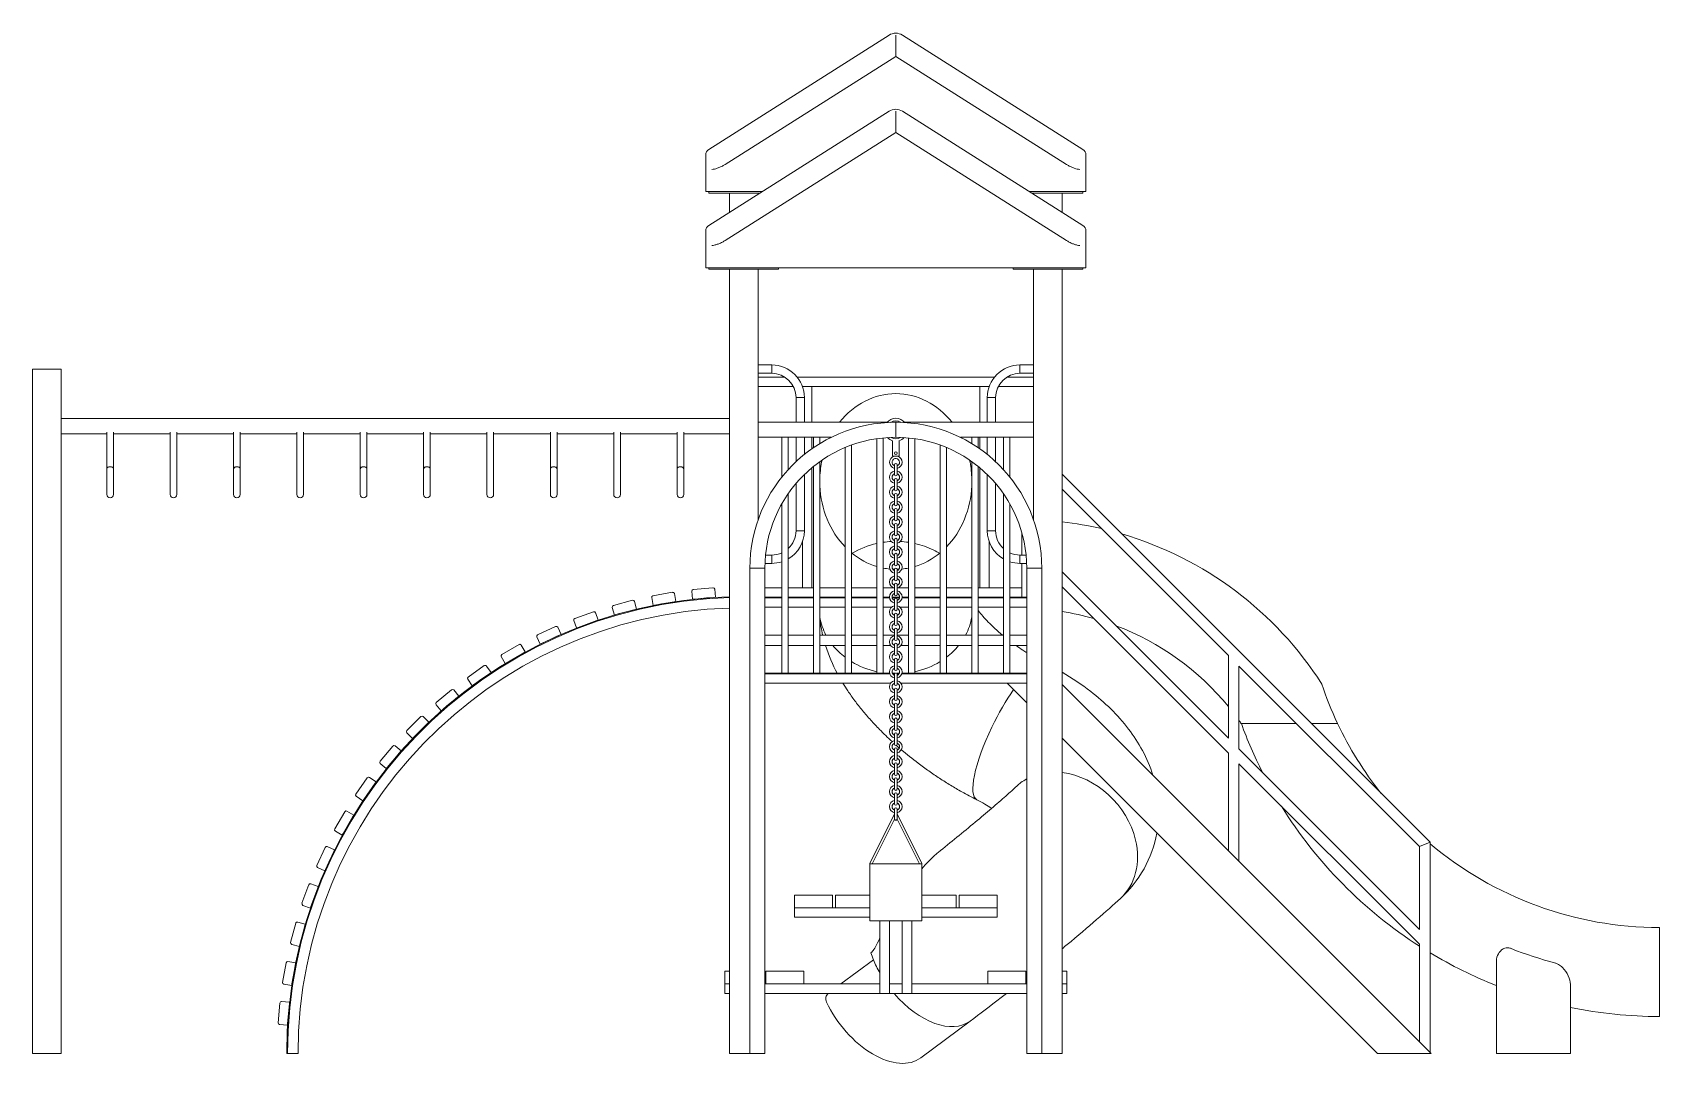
# Model space of a CAD drawing. Header units: millimetres. Extents: x 0 to 6522, y -52 to 4092.
import ezdxf

# ---------------------------------------------------------------- set-up
doc = ezdxf.new("R2010")
doc.units = ezdxf.units.MM
doc.layers.add('ceco.net 252', color=7, linetype='Continuous', lineweight=9)

msp = doc.modelspace()

# ---------------------------------------------------------------- linework, layer by layer
at = {"layer": 'ceco.net 252', "extrusion": (2.06626e-48, 1, -1.83697e-16)}
for p, q in [((3433.6, 4081.5), (2710.6, 3623.6)), ((3460.7, 3996.5), (3460.7, 4081.5)), ((3487.9, 4081.5), (4210.9, 3623.6)), ((2777.1, 3563.5), (3460.7, 3996.5)), ((4144.4, 3563.5), (3460.7, 3996.5)), ((2710.6, 3318.8), (3433.6, 3776.7)), ((3460.7, 3776.7), (3460.7, 3691.7)), ((4210.9, 3318.8), (3487.9, 3776.7)), ((3460.7, 3691.7), (2777.1, 3258.7)), ((4144.4, 3258.7), (3460.7, 3691.7)), ((2698.7, 3599.9), (2698.7, 3602.2)), ((2698.7, 3454.4), (2698.7, 3599.9)), ((4222.7, 3602.2), (4222.7, 3599.9)), ((4222.7, 3599.9), (4222.7, 3544.3)), ((4222.7, 3542), (4222.7, 3454.4)), ((2724.1, 3454.4), (2698.7, 3454.4)), ((2711.4, 3454.4), (2711.4, 3448.1)), ((2914.6, 3448.1), (2711.4, 3448.1)), ((2924.6, 3454.4), (2724.1, 3454.4)), ((2794, 3448.1), (2794, 3371.7)), ((2908.3, 3448.1), (2908.3, 3444)), ((4197.3, 3454.4), (3996.9, 3454.4)), ((4210, 3448.1), (4006.9, 3448.1)), ((4013.2, 3444), (4013.2, 3448.1)), ((4127.5, 3371.7), (4127.5, 3448.1)), ((4222.7, 3454.4), (4197.3, 3454.4)), ((4210, 3454.4), (4210, 3448.1)), ((2698.7, 3297.4), (2698.7, 3295.1)), ((2698.7, 3295.1), (2698.7, 3149.6)), ((4222.7, 3295.1), (4222.7, 3297.4)), ((4222.7, 3239.5), (4222.7, 3295.1)), ((4222.7, 3149.6), (4222.7, 3237.2)), ((2698.7, 3149.6), (2724.1, 3149.6)), ((2711.4, 3149.6), (2711.4, 3143.3)), ((2851.1, 3143.3), (2711.4, 3143.3)), ((2724.1, 3149.6), (4197.3, 3149.6)), ((2794, 0), (2794, 3143.3)), ((2990.8, 3143.3), (2851.1, 3143.3)), ((2908.3, 2530.2), (2908.3, 3143.3)), ((2990.8, 3149.6), (2990.8, 3143.3)), ((3930.6, 3149.6), (3930.6, 3143.3)), ((4210, 3143.3), (3930.6, 3143.3)), ((4013.2, 3143.3), (4013.2, 2530.2)), ((4127.5, 3143.3), (4127.5, 0)), ((4197.3, 3149.6), (4222.7, 3149.6)), ((4210, 3149.6), (4210, 3143.3)), ((0, 2743.2), (114.3, 2743.2)), ((0, 2743.2), (0, 0)), ((114.3, 2743.2), (114.3, 0)), ((2908.3, 2759.9), (2963.1, 2759.9)), ((2963.1, 2759.9), (2963.1, 2726.5)), ((2963.1, 2759.9), (2963.1, 2726.5)), ((3958.4, 2759.9), (3958.4, 2726.5)), ((3958.4, 2759.9), (3958.4, 2726.5)), ((3958.4, 2759.9), (4013.2, 2759.9)), ((2908.3, 2726.5), (2963.1, 2726.5)), ((3015.2, 2711.4), (2908.3, 2711.4)), ((3856.7, 2711.4), (3064.8, 2711.4)), ((4013.2, 2711.4), (3906.3, 2711.4)), ((3958.4, 2726.5), (4013.2, 2726.5)), ((2908.3, 2673.4), (3050, 2673.4)), ((3060.7, 2628.9), (3077.4, 2628.9)), ((3060.7, 2628.9), (3094.1, 2628.9)), ((3060.7, 2628.9), (3060.7, 2530.2)), ((3077.4, 2628.9), (3094.1, 2628.9)), ((3086.3, 2673.4), (3124.2, 2673.4)), ((3086.3, 2673.4), (3835.2, 2673.4)), ((3094.1, 2628.9), (3094.1, 2530.2)), ((3124.2, 2673.4), (3124.2, 2530.2)), ((3797.3, 2673.4), (3797.3, 2530.2)), ((3835.2, 2673.4), (3797.3, 2673.4)), ((3844.1, 2628.9), (3827.4, 2628.9)), ((3860.8, 2628.9), (3827.4, 2628.9)), ((3827.4, 2530.2), (3827.4, 2628.9)), ((3860.8, 2628.9), (3844.1, 2628.9)), ((3860.8, 2530.2), (3860.8, 2628.9)), ((3871.5, 2673.4), (4013.2, 2673.4)), ((2794, 2544.8), (114.3, 2544.8)), ((297.8, 2484.4), (114.3, 2484.4)), ((297.8, 2343.9), (297.8, 2490.5)), ((324.5, 2343.9), (324.5, 2490.5)), ((551.8, 2484.4), (324.5, 2484.4)), ((551.8, 2343.9), (551.8, 2490.5)), ((578.5, 2343.9), (578.5, 2490.5)), ((805.8, 2484.4), (578.5, 2484.4)), ((805.8, 2343.9), (805.8, 2490.5)), ((832.5, 2343.9), (832.5, 2490.5)), ((1059.8, 2484.4), (832.5, 2484.4)), ((1059.8, 2343.9), (1059.8, 2490.5)), ((1086.5, 2343.9), (1086.5, 2490.5)), ((1313.8, 2484.4), (1086.5, 2484.4)), ((1313.8, 2490.5), (1313.8, 2343.9)), ((1340.5, 2490.5), (1340.5, 2343.9)), ((1567.8, 2484.4), (1340.5, 2484.4)), ((1567.8, 2490.5), (1567.8, 2343.9)), ((1594.5, 2490.5), (1594.5, 2343.9)), ((1821.8, 2484.4), (1594.5, 2484.4)), ((1821.8, 2490.5), (1821.8, 2343.9)), ((1848.5, 2490.5), (1848.5, 2343.9)), ((2075.8, 2484.4), (1848.5, 2484.4)), ((2075.8, 2490.5), (2075.8, 2343.9)), ((2102.5, 2490.5), (2102.5, 2343.9)), ((2329.8, 2484.4), (2102.5, 2484.4)), ((2329.8, 2343.9), (2329.8, 2490.5)), ((2356.5, 2343.9), (2356.5, 2490.5)), ((2583.8, 2484.4), (2356.5, 2484.4)), ((2583.8, 2343.9), (2583.8, 2490.5)), ((2610.5, 2343.9), (2610.5, 2490.5)), ((2794, 2484.4), (2610.5, 2484.4)), ((2908.3, 2530.2), (2908.3, 2500)), ((3426, 2530.2), (2908.3, 2530.2)), ((2908.3, 2500), (2908.3, 2469.8)), ((3480.4, 2530.2), (3441.1, 2530.2)), ((3460.7, 2500), (3460.7, 2530.2)), ((3460.7, 2530.2), (3460.7, 2500)), ((3460.7, 2469.8), (3460.7, 2500)), ((3460.7, 2500), (3460.7, 2469.8)), ((4013.2, 2530.2), (3495.5, 2530.2)), ((4013.2, 2500), (4013.2, 2530.2)), ((4013.2, 2469.8), (4013.2, 2500)), ((2908.3, 2138.2), (2908.3, 2469.8)), ((3201.9, 2469.8), (2908.3, 2469.8)), ((3003.9, 2469.8), (3003.9, 2310.8)), ((3029.3, 2469.8), (3029.3, 2340.4)), ((3060.7, 2469.8), (3060.7, 2372.1)), ((3094.1, 2469.8), (3094.1, 2401.1)), ((3124.2, 2469.8), (3124.2, 2423.7)), ((3130.9, 2469.8), (3130.9, 2428.4)), ((3156.3, 2469.8), (3156.3, 2444.8)), ((3257.9, 2429.1), (3257.9, 1524)), ((3283.3, 2438.9), (3283.3, 1524)), ((3384.9, 2464.3), (3384.9, 1524)), ((3410.3, 2467.4), (3410.3, 1524)), ((3448, 2394), (3448, 2455.8)), ((3473.5, 2455.8), (3473.5, 2394)), ((3511.2, 1524), (3511.2, 2467.4)), ((3536.6, 1524), (3536.6, 2464.3)), ((3638.2, 1524), (3638.2, 2438.9)), ((3663.6, 1524), (3663.6, 2429.1)), ((4013.2, 2469.8), (3719.6, 2469.8)), ((3765.2, 2444.8), (3765.2, 2469.8)), ((3790.6, 2428.4), (3790.6, 2469.8)), ((3797.3, 2469.8), (3797.3, 2423.7)), ((3827.4, 2401.1), (3827.4, 2469.8)), ((3860.8, 2372.1), (3860.8, 2469.8)), ((3892.2, 2340.4), (3892.2, 2469.8)), ((3917.6, 2310.8), (3917.6, 2469.8)), ((4013.2, 2469.8), (4013.2, 2138.2)), ((3130.9, 2353.3), (3130.9, 1524)), ((3156.3, 2372.5), (3156.3, 1524)), ((3473.5, 2394), (3448, 2394)), ((3455.8, 2320), (3455.8, 2360)), ((3465.7, 2360), (3465.7, 2320)), ((3765.2, 1524), (3765.2, 2372.5)), ((3790.6, 1524), (3790.6, 2353.3)), ((297.8, 2240.3), (297.8, 2343.9)), ((324.5, 2343.9), (324.5, 2240.3)), ((551.8, 2240.3), (551.8, 2343.9)), ((578.5, 2343.9), (578.5, 2240.3)), ((805.8, 2240.3), (805.8, 2343.9)), ((832.5, 2343.9), (832.5, 2240.3)), ((1059.8, 2240.3), (1059.8, 2343.9)), ((1086.5, 2343.9), (1086.5, 2240.3)), ((1313.8, 2240.3), (1313.8, 2343.9)), ((1340.5, 2343.9), (1340.5, 2240.3)), ((1567.8, 2240.3), (1567.8, 2343.9)), ((1594.5, 2343.9), (1594.5, 2240.3)), ((1821.8, 2240.3), (1821.8, 2343.9)), ((1848.5, 2343.9), (1848.5, 2240.3)), ((2075.8, 2240.3), (2075.8, 2343.9)), ((2102.5, 2343.9), (2102.5, 2240.3)), ((2329.8, 2240.3), (2329.8, 2343.9)), ((2356.5, 2343.9), (2356.5, 2240.3)), ((2583.8, 2240.3), (2583.8, 2343.9)), ((2610.5, 2343.9), (2610.5, 2240.3)), ((3060.7, 2284.8), (3060.7, 2095.5)), ((3094.1, 2320.6), (3094.1, 2095.5)), ((3124.2, 2347.8), (3124.2, 1866.9)), ((3455.8, 2260), (3455.8, 2300)), ((3465.7, 2300), (3465.7, 2260)), ((3797.3, 2347.8), (3797.3, 1866.9)), ((3827.4, 2095.5), (3827.4, 2320.6)), ((3860.8, 2095.5), (3860.8, 2284.8)), ((5602.4, 846.9), (4127.5, 2321.8)), ((3029.3, 2244), (3029.3, 1524)), ((3455.8, 2200), (3455.8, 2240)), ((3465.7, 2240), (3465.7, 2200)), ((3892.2, 1524), (3892.2, 2244)), ((4794.2, 1595.5), (4127.5, 2262.2)), ((3003.9, 2203.5), (3003.9, 1524)), ((3455.8, 2140), (3455.8, 2180)), ((3465.7, 2180), (3465.7, 2140)), ((3917.6, 1524), (3917.6, 2203.5)), ((3060.7, 2095.5), (3094.1, 2095.5)), ((3077.4, 2095.5), (3060.7, 2095.5)), ((3094.1, 2095.5), (3077.4, 2095.5)), ((3455.8, 2080), (3455.8, 2120)), ((3465.7, 2120), (3465.7, 2080)), ((3827.4, 2095.5), (3844.1, 2095.5)), ((3860.8, 2095.5), (3827.4, 2095.5)), ((3844.1, 2095.5), (3860.8, 2095.5)), ((3965.7, 2088.7), (3965.7, 1997.9)), ((3086.1, 1866.9), (3086.1, 2050.4)), ((3455.8, 2020), (3455.8, 2060)), ((3465.7, 2060), (3465.7, 2020)), ((3835.4, 1866.9), (3835.4, 2050.4)), ((2963.1, 1964.5), (2936.1, 1964.5)), ((2963.1, 1997.9), (2938.4, 1997.9)), ((2963.1, 1964.5), (2963.1, 1997.9)), ((2963.1, 1964.5), (2963.1, 1997.9)), ((3455.8, 1960), (3455.8, 2000)), ((3465.7, 2000), (3465.7, 1960)), ((3958.4, 1964.5), (3958.4, 1997.9)), ((3958.4, 1964.5), (3958.4, 1997.9)), ((3983.1, 1997.9), (3958.4, 1997.9)), ((3985.4, 1964.5), (3958.4, 1964.5)), ((3965.7, 1964.5), (3965.7, 1828.8)), ((2875.4, 1944.8), (2935.8, 1944.8)), ((2875.4, 1944.8), (2905.6, 1944.8)), ((2875.4, 1944.8), (2875.4, 0)), ((2905.6, 1944.8), (2935.8, 1944.8)), ((2935.8, 1944.8), (2935.8, 0)), ((3455.8, 1900), (3455.8, 1940)), ((3465.7, 1940), (3465.7, 1900)), ((4046.1, 1944.8), (3985.7, 1944.8)), ((3985.7, 1944.8), (4015.9, 1944.8)), ((3985.7, 0), (3985.7, 1944.8)), ((4015.9, 1944.8), (4046.1, 1944.8)), ((4046.1, 0), (4046.1, 1944.8)), ((4794.2, 1263.6), (4127.5, 1930.3)), ((2482.1, 1827.4), (2487.6, 1796.1)), ((2565.6, 1848.6), (2487.2, 1834.8)), ((2573, 1843.4), (2578.5, 1812.2)), ((2642.7, 1852.6), (2645.5, 1821)), ((2727.8, 1866.4), (2648.5, 1859.5)), ((2651.8, 1821.5), (2731.1, 1828.5)), ((2731.1, 1828.5), (2737.5, 1829)), ((2734.7, 1860.7), (2737.5, 1829)), ((2935.8, 1866.9), (3003.9, 1866.9)), ((3003.9, 1828.8), (2935.8, 1828.8)), ((2935.8, 1826.9), (3003.9, 1826.9)), ((2935.8, 1826.9), (3003.9, 1826.9)), ((3029.3, 1866.9), (3130.9, 1866.9)), ((3130.9, 1828.8), (3029.3, 1828.8)), ((3029.3, 1826.9), (3130.9, 1826.9)), ((3029.3, 1826.9), (3130.9, 1826.9)), ((3124.2, 1866.9), (3086.1, 1866.9)), ((3156.3, 1866.9), (3257.9, 1866.9)), ((3257.9, 1828.8), (3156.3, 1828.8)), ((3156.3, 1826.9), (3257.9, 1826.9)), ((3156.3, 1826.9), (3257.9, 1826.9)), ((3283.3, 1866.9), (3384.9, 1866.9)), ((3384.9, 1828.8), (3283.3, 1828.8)), ((3283.3, 1826.9), (3384.9, 1826.9)), ((3283.3, 1826.9), (3384.9, 1826.9)), ((3410.3, 1866.9), (3451.2, 1866.9)), ((3435.8, 1828.8), (3410.3, 1828.8)), ((3410.3, 1826.9), (3435.9, 1826.9)), ((3410.3, 1826.9), (3435.9, 1826.9)), ((3475.7, 1828.8), (3445.8, 1828.8)), ((3446.1, 1826.9), (3475.4, 1826.9)), ((3446.1, 1826.9), (3475.4, 1826.9)), ((3455.8, 1840), (3455.8, 1880)), ((3465.7, 1880), (3465.7, 1840)), ((3470.3, 1866.9), (3511.2, 1866.9)), ((3485.6, 1826.9), (3511.2, 1826.9)), ((3485.6, 1826.9), (3511.2, 1826.9)), ((3511.2, 1828.8), (3485.7, 1828.8)), ((3536.6, 1866.9), (3638.2, 1866.9)), ((3638.2, 1828.8), (3536.6, 1828.8)), ((3536.6, 1826.9), (3638.2, 1826.9)), ((3536.6, 1826.9), (3638.2, 1826.9)), ((3663.6, 1866.9), (3765.2, 1866.9)), ((3765.2, 1828.8), (3663.6, 1828.8)), ((3663.6, 1826.9), (3765.2, 1826.9)), ((3663.6, 1826.9), (3765.2, 1826.9)), ((3790.6, 1866.9), (3892.2, 1866.9)), ((3892.2, 1828.8), (3790.6, 1828.8)), ((3790.6, 1826.9), (3892.2, 1826.9)), ((3790.6, 1826.9), (3892.2, 1826.9)), ((3797.3, 1866.9), (3835.4, 1866.9)), ((3917.6, 1866.9), (3965.7, 1866.9)), ((3985.7, 1828.8), (3917.6, 1828.8)), ((3917.6, 1826.9), (3985.7, 1826.9)), ((3917.6, 1826.9), (3985.7, 1826.9)), ((4794.2, 1204), (4127.5, 1870.7)), ((2248.9, 1770.9), (2174.1, 1743.7)), ((2257.1, 1767.1), (2267.9, 1737.3)), ((2324.2, 1788.3), (2332.4, 1757.6)), ((2405.6, 1816.7), (2328.7, 1796.1)), ((2338.6, 1759.3), (2415.4, 1779.9)), ((2413.4, 1812.2), (2421.6, 1781.5)), ((2415.4, 1779.9), (2421.6, 1781.5)), ((2487.6, 1796.1), (2493.8, 1797.2)), ((2493.8, 1797.2), (2572.2, 1811.1)), ((2572.2, 1811.1), (2578.5, 1812.2)), ((2645.5, 1821), (2651.8, 1821.5)), ((2935.8, 1788.8), (3003.9, 1788.8)), ((3029.3, 1788.8), (3130.9, 1788.8)), ((3156.3, 1788.8), (3257.9, 1788.8)), ((3283.3, 1788.8), (3384.9, 1788.8)), ((3410.3, 1788.8), (3444.3, 1788.8)), ((3455.8, 1780), (3455.8, 1820)), ((3465.7, 1820), (3465.7, 1780)), ((3477.2, 1788.8), (3511.2, 1788.8)), ((3536.6, 1788.8), (3638.2, 1788.8)), ((3663.6, 1788.8), (3765.2, 1788.8)), ((3790.6, 1788.8), (3892.2, 1788.8)), ((3917.6, 1788.8), (3985.7, 1788.8)), ((2096.9, 1711.7), (2024.7, 1678)), ((2105.3, 1708.6), (2118.8, 1679.8)), ((2170.4, 1735.5), (2181.2, 1705.7)), ((2181.2, 1705.7), (2187.2, 1707.9)), ((2187.2, 1707.9), (2262, 1735.1)), ((2262, 1735.1), (2267.9, 1737.3)), ((2332.4, 1757.6), (2338.6, 1759.3)), ((3455.8, 1720), (3455.8, 1760)), ((3455.8, 1660), (3455.8, 1700)), ((3465.7, 1760), (3465.7, 1720)), ((3465.7, 1700), (3465.7, 1660)), ((1950.6, 1639.4), (1881.6, 1599.6)), ((1959.3, 1637.1), (1975.1, 1609.6)), ((2021.7, 1669.6), (2035.1, 1640.8)), ((2035.1, 1640.8), (2040.9, 1643.5)), ((2040.9, 1643.5), (2113, 1677.2)), ((2113, 1677.2), (2118.8, 1679.8)), ((3003.9, 1677.5), (2935.8, 1677.5)), ((3003.9, 1635.3), (2935.8, 1635.3)), ((3130.9, 1677.5), (3029.3, 1677.5)), ((3130.9, 1635.3), (3029.3, 1635.3)), ((3257.9, 1677.5), (3156.3, 1677.5)), ((3257.9, 1635.3), (3156.3, 1635.3)), ((3384.9, 1677.5), (3283.3, 1677.5)), ((3384.9, 1635.3), (3283.3, 1635.3)), ((3455.8, 1677.5), (3410.3, 1677.5)), ((3440.5, 1635.3), (3410.3, 1635.3)), ((3455.8, 1600), (3455.8, 1640)), ((3511.2, 1677.5), (3465.7, 1677.5)), ((3465.7, 1640), (3465.7, 1600)), ((3511.2, 1635.3), (3481, 1635.3)), ((3638.2, 1677.5), (3536.6, 1677.5)), ((3638.2, 1635.3), (3536.6, 1635.3)), ((3765.2, 1677.5), (3663.6, 1677.5)), ((3765.2, 1635.3), (3663.6, 1635.3)), ((3892.2, 1677.5), (3790.6, 1677.5)), ((3892.2, 1635.3), (3790.6, 1635.3)), ((3985.7, 1677.5), (3917.6, 1677.5)), ((3985.7, 1635.3), (3917.6, 1635.3)), ((1879.3, 1591), (1895.2, 1563.5)), ((1895.2, 1563.5), (1900.7, 1566.6)), ((1900.7, 1566.6), (1969.6, 1606.4)), ((1969.6, 1606.4), (1975.1, 1609.6)), ((3455.8, 1540), (3455.8, 1580)), ((3465.7, 1580), (3465.7, 1540)), ((4794.2, 1263.6), (4794.2, 1595.5)), ((1744.4, 1500.2), (1762.6, 1474.2)), ((1811.1, 1554.7), (1745.9, 1509)), ((1767.8, 1477.8), (1833, 1523.5)), ((1820, 1553.1), (1838.2, 1527.1)), ((1833, 1523.5), (1838.2, 1527.1)), ((3436.5, 1524), (2935.8, 1524)), ((2935.8, 1522.1), (3437, 1522.1)), ((2935.8, 1522.1), (3437, 1522.1)), ((3457.7, 1524), (3447, 1524)), ((3448, 1522.1), (3456.2, 1522.1)), ((3448, 1522.1), (3456.2, 1522.1)), ((3455.8, 1480), (3455.8, 1520)), ((3474.5, 1524), (3463.8, 1524)), ((3465.3, 1522.1), (3473.5, 1522.1)), ((3465.3, 1522.1), (3473.5, 1522.1)), ((3465.7, 1520), (3465.7, 1480)), ((3484.5, 1522.1), (3985.7, 1522.1)), ((3484.5, 1522.1), (3985.7, 1522.1)), ((3985.7, 1524), (3485, 1524)), ((4836.4, 1221.4), (4836.4, 1553.3)), ((5560.2, 829.5), (4836.4, 1553.3)), ((1679.6, 1458.1), (1618.6, 1407)), ((1688.5, 1457.4), (1708.9, 1433)), ((1762.6, 1474.2), (1767.8, 1477.8)), ((2935.8, 1484), (3440, 1484)), ((3455.4, 1484), (3455.8, 1484)), ((3455.8, 1420), (3455.8, 1460)), ((3465.7, 1484), (3466.1, 1484)), ((3465.7, 1460), (3465.7, 1420)), ((3481.5, 1484), (3985.7, 1484)), ((3985.7, 1405.4), (3907.1, 1484)), ((4127.5, 1479.2), (5606.7, 0)), ((1617.8, 1398), (1638.2, 1373.7)), ((1638.2, 1373.7), (1643.1, 1377.8)), ((1643.1, 1377.8), (1704.1, 1429)), ((1704.1, 1429), (1708.9, 1433)), ((3455.8, 1360), (3455.8, 1400)), ((3465.7, 1400), (3465.7, 1360)), ((1557, 1350.5), (1500.7, 1294.2)), ((1527.6, 1267.3), (1583.9, 1323.5)), ((1565.9, 1350.5), (1588.4, 1328)), ((1583.9, 1323.5), (1588.4, 1328)), ((3455.8, 1300), (3455.8, 1340)), ((3465.7, 1340), (3465.7, 1300)), ((1500.7, 1285.2), (1523.1, 1262.8)), ((1523.1, 1262.8), (1527.6, 1267.3)), ((3455.8, 1240), (3455.8, 1280)), ((3465.7, 1280), (3465.7, 1240)), ((5391.1, 0), (4127.5, 1263.6)), ((1444.2, 1232.6), (1393, 1171.6)), ((1422.2, 1147.1), (1473.4, 1208.1)), ((1453.1, 1233.3), (1477.4, 1212.9)), ((1473.4, 1208.1), (1477.4, 1212.9)), ((3455.8, 1180), (3455.8, 1220)), ((3465.7, 1220), (3465.7, 1180)), ((4794.2, 812.5), (4794.2, 1204)), ((5560.2, 497.6), (4836.4, 1221.4)), ((1393.8, 1162.6), (1418.1, 1142.2)), ((1418.1, 1142.2), (1422.2, 1147.1)), ((3455.8, 1120), (3455.8, 1160)), ((3465.7, 1160), (3465.7, 1120)), ((4836.4, 770.3), (4836.4, 1161.8)), ((5560.2, 438), (4836.4, 1161.8)), ((1342.1, 1105.2), (1296.4, 1040)), ((1327.7, 1018.2), (1373.3, 1083.4)), ((1350.9, 1106.8), (1377, 1088.6)), ((1373.3, 1083.4), (1377, 1088.6)), ((3455.8, 1060), (3455.8, 1100)), ((3465.7, 1100), (3465.7, 1060)), ((1298, 1031.2), (1324, 1013)), ((1324, 1013), (1327.7, 1018.2)), ((3455.8, 1000), (3455.8, 1040)), ((3455.8, 940.1), (3455.8, 980)), ((3465.7, 1040), (3465.7, 1000)), ((3465.7, 980), (3465.7, 940.1)), ((1251.5, 969.5), (1211.7, 900.6)), ((1244.7, 881.5), (1284.5, 950.5)), ((1260.2, 971.8), (1287.7, 956)), ((1284.5, 950.5), (1287.7, 956)), ((3356.3, 762.2), (3455.8, 961.2)), ((3366.3, 760), (3455.8, 939)), ((3565.2, 762.2), (3465.7, 961.2)), ((3555.2, 760), (3465.7, 939)), ((1214, 891.9), (1241.5, 876)), ((1241.5, 876), (1244.7, 881.5)), ((1173.1, 826.4), (1139.5, 754.3)), ((1174, 738.2), (1207.6, 810.3)), ((1181.5, 829.5), (1210.3, 816.1)), ((1207.6, 810.3), (1210.3, 816.1)), ((5560.2, 829.5), (5602.4, 846.9)), ((5602.4, 846.9), (5560.2, 829.5)), ((5560.2, 497.6), (5560.2, 829.5)), ((5602.4, 4.3), (5602.4, 846.9)), ((1142.5, 745.8), (1171.3, 732.4)), ((1171.3, 732.4), (1174, 738.2)), ((3356, 531.8), (3356, 760)), ((3565.5, 760), (3356, 760)), ((3356.3, 762.2), (3360.8, 760)), ((3560.7, 760), (3565.2, 762.2)), ((3565.5, 760), (3565.5, 531.8)), ((1107.5, 677), (1080.2, 602.2)), ((1115.6, 680.8), (1145.4, 669.9)), ((1116, 589.2), (1143.3, 664)), ((1143.3, 664), (1145.4, 669.9)), ((1084, 594.1), (1113.9, 583.2)), ((1113.9, 583.2), (1116, 589.2)), ((3206.8, 635), (3054.4, 635)), ((3054.4, 635), (3054.4, 584.2)), ((3206.8, 584.2), (3206.8, 635)), ((3356, 635), (3219.4, 635)), ((3219.4, 635), (3219.4, 584.2)), ((3702, 635), (3565.5, 635)), ((3702, 584.2), (3702, 635)), ((3714.8, 635), (3714.8, 584.2)), ((3867.2, 635), (3714.8, 635)), ((3867.2, 584.2), (3867.2, 635)), ((1055.1, 522.5), (1034.5, 445.6)), ((1062.9, 526.9), (1093.5, 518.7)), ((3356, 584.2), (3054.4, 584.2)), ((3054.4, 584.2), (3054.4, 546.1)), ((3054.4, 584.2), (3206.8, 584.2)), ((3054.4, 546.1), (3356, 546.1)), ((3219.4, 584.2), (3356, 584.2)), ((3356, 531.8), (3565.5, 531.8)), ((3397.3, 531.8), (3397.3, 241.3)), ((3435.4, 531.8), (3435.4, 241.3)), ((3486.2, 531.8), (3486.2, 241.3)), ((3524.3, 531.8), (3524.3, 241.3)), ((3867.2, 584.2), (3565.5, 584.2)), ((3565.5, 584.2), (3702, 584.2)), ((3565.5, 546.1), (3867.2, 546.1)), ((3714.8, 584.2), (3867.2, 584.2)), ((3867.2, 546.1), (3867.2, 584.2)), ((1071.3, 435.7), (1091.9, 512.6)), ((1091.9, 512.6), (1093.5, 518.7)), ((6522, 148.6), (6522, 505.3)), ((1039, 437.8), (1069.7, 429.6)), ((1069.7, 429.6), (1071.3, 435.7)), ((5560.2, 46.5), (5560.2, 438)), ((1016.4, 363.9), (1002.6, 285.5)), ((1023.8, 369.1), (1055, 363.6)), ((1040.1, 278.9), (1053.9, 357.3)), ((1053.9, 357.3), (1055, 363.6)), ((2774.9, 330.2), (2774.9, 279.4)), ((2774.9, 330.2), (2794, 330.2)), ((3092.5, 330.2), (2940.1, 330.2)), ((2940.1, 330.2), (2940.1, 279.4)), ((3092.5, 330.2), (3092.5, 279.4)), ((3240.7, 279.4), (3370.8, 376.2)), ((3240.7, 279.4), (3370.8, 376.2)), ((3829.1, 330.2), (3829.1, 279.4)), ((3829.1, 330.2), (3981.5, 330.2)), ((3981.5, 330.2), (3981.5, 279.4)), ((4146.5, 330.2), (4127.5, 330.2)), ((4146.5, 330.2), (4146.5, 279.4)), ((5868.1, 0), (5868.1, 370.9)), ((1007.7, 278.2), (1039, 272.7)), ((1039, 272.7), (1040.1, 278.9)), ((2774.9, 279.4), (2794, 279.4)), ((2774.9, 241.3), (2774.9, 279.4)), ((2935.8, 279.4), (2940.1, 279.4)), ((2940.1, 279.4), (3092.5, 279.4)), ((3092.5, 279.4), (3397.3, 279.4)), ((3435.4, 279.4), (3486.2, 279.4)), ((3524.3, 279.4), (3829.1, 279.4)), ((3829.1, 279.4), (3981.5, 279.4)), ((3981.5, 279.4), (3985.7, 279.4)), ((4127.5, 279.4), (4146.5, 279.4)), ((4146.5, 279.4), (4146.5, 241.3)), ((6165.3, 0), (6165.3, 277.5)), ((991.7, 202.6), (984.7, 123.3)), ((998.5, 208.4), (1030.2, 205.6)), ((1022.7, 120), (1029.6, 199.3)), ((1029.6, 199.3), (1030.2, 205.6)), ((2794, 241.3), (2774.9, 241.3)), ((3985.7, 241.3), (2935.8, 241.3)), ((3189.3, 241.2), (3189.5, 241.3)), ((3189.3, 241.2), (3189.5, 241.3)), ((3435.4, 241.3), (3397.3, 241.3)), ((3486.2, 241.3), (3524.3, 241.3)), ((4146.5, 241.3), (4127.5, 241.3)), ((990.5, 116.5), (1022.1, 113.7)), ((1022.1, 113.7), (1022.7, 120)), ((3759.1, 130.4), (3561.2, -16.9)), ((114.3, 0), (0, 0)), ((1022.3, 0), (1019.2, 0)), ((1064.5, 0), (1022.3, 0)), ((2875.4, 0), (2794, 0)), ((2935.8, 0), (2875.4, 0)), ((3985.7, 0), (4046.1, 0)), ((4127.5, 0), (4046.1, 0)), ((5606.7, 0), (5391.1, 0)), ((5868.1, 0), (5927.5, 0)), ((6105.9, 0), (5927.5, 0)), ((6165.3, 0), (6105.9, 0))]:
    msp.add_line(p, q, dxfattribs=at)
at = {"layer": 'ceco.net 252', "extrusion": (1.12482e-32, -1.83697e-16, -1)}
msp.add_circle((-3460.7, 2406.5), 5, dxfattribs=at)
for centre, radius, start, end in [((-3460.7, 4038.6), 50.8, 57.65256, 122.34744), ((-3460.7, 3733.8), 50.8, 57.65256, 122.34744), ((-2724.1, 3602.2), 25.4, 0, 57.65256), ((-4197.3, 3602.2), 25.4, 122.34744, 180), ((-4197.3, 3542), 25.4, 177.85292, 180), ((-2724.1, 3297.4), 25.4, 0, 57.65256), ((-4197.3, 3297.4), 25.4, 122.34744, 180), ((-4197.3, 3237.2), 25.4, 177.85292, 180), ((-2963.1, 2628.9), 131, 90, 180), ((-3958.4, 2628.9), 131, 0, 90), ((-2963.1, 2628.9), 97.6, 90, 180), ((-3958.4, 2628.9), 97.6, 0, 90), ((-3460.7, 2500), 46, 39.20468, 140.79532), ((-3460.7, 1944.8), 585.3, 0, 90), ((-3460.7, 2500), 36, 55.91308, 124.08692), ((-3460.7, 1944.8), 585.3, 90, 180), ((-3460.7, 1944.8), 525, 0, 90), ((-3460.7, 2500), 46, 286.09161, 317.20903), ((-3460.7, 2500), 36, 237.94216, 302.05784), ((-3460.7, 1944.8), 525, 90, 180), ((-3460.7, 2500), 46, 222.79097, 253.90839), ((-3460.7, 2370), 25, 281.53696, 73.7398), ((-3460.7, 2370), 15, 289.47122, 180), ((-3460.7, 2360), 5, 0, 180), ((-3460.7, 2370), 15, 180, 250.52878), ((-3460.7, 2370), 25, 180, 258.46304), ((-3460.7, 2370), 25, 106.2602, 180), ((-3460.7, 2310), 25, 281.53696, 78.46304), ((-3460.7, 2310), 15, 289.47122, 70.52878), ((-3460.7, 2320), 5, 180, 0), ((-3460.7, 2300), 5, 0, 180), ((-3460.7, 2310), 25, 101.53696, 180), ((-3460.7, 2310), 15, 109.47122, 180), ((-3460.7, 2310), 15, 180, 250.52878), ((-3460.7, 2310), 25, 180, 258.46304), ((-311.1, 2240.3), 13.3, 180, 0), ((-311.1, 2240.3), 13.3, 180, 0), ((-565.1, 2240.3), 13.3, 180, 0), ((-819.2, 2240.3), 13.3, 180, 0), ((-819.2, 2240.3), 13.3, 180, 0), ((-1073.1, 2240.3), 13.3, 180, 0), ((-1327.2, 2240.3), 13.3, 180, 0), ((-1327.2, 2240.3), 13.3, 180, 0), ((-1581.1, 2240.3), 13.3, 180, 0), ((-1581.1, 2240.3), 13.3, 180, 0), ((-1835.1, 2240.3), 13.3, 180, 0), ((-2089.2, 2240.3), 13.3, 180, 0), ((-2089.2, 2240.3), 13.3, 180, 0), ((-2343.1, 2240.3), 13.3, 180, 0), ((-2597.2, 2240.3), 13.3, 180, 0), ((-2597.2, 2240.3), 13.3, 180, 0), ((-3460.7, 2250), 25, 281.53696, 78.46304), ((-3460.7, 2250), 15, 289.47122, 70.52878), ((-3460.7, 2260), 5, 180, 0), ((-3460.7, 2240), 5, 0, 180), ((-3460.7, 2250), 25, 101.53696, 180), ((-3460.7, 2250), 15, 109.47122, 180), ((-3460.7, 2250), 15, 180, 250.52878), ((-3460.7, 2250), 25, 180, 258.46304), ((-3460.7, 2190), 25, 281.53696, 78.46304), ((-3460.7, 2130), 25, 281.53696, 78.46304), ((-3460.7, 2190), 15, 289.47122, 70.52878), ((-3460.7, 2200), 5, 180, 0), ((-3460.7, 2180), 5, 0, 180), ((-3460.7, 2190), 25, 101.53696, 180), ((-3460.7, 2190), 15, 109.47122, 180), ((-3460.7, 2190), 15, 180, 250.52878), ((-3460.7, 2190), 25, 180, 258.46304), ((-3460.7, 2130), 25, 101.53696, 180), ((-2963.1, 2095.5), 97.6, 180, 227.29039), ((-2963.1, 2095.5), 131, 180, 239.64593), ((-3460.7, 2070), 25, 281.53696, 78.46304), ((-3460.7, 2130), 15, 289.47122, 70.52878), ((-3460.7, 2140), 5, 180, 0), ((-3460.7, 2120), 5, 0, 180), ((-3460.7, 2130), 15, 109.47122, 180), ((-3460.7, 2130), 15, 180, 250.52878), ((-3460.7, 2130), 25, 180, 258.46304), ((-3460.7, 2070), 25, 101.53696, 180), ((-3958.4, 2095.5), 131, 300.35407, 0), ((-3958.4, 2095.5), 97.6, 312.70961, 0), ((-3965.7, 713.4), 1426.8, 91.89293, 91.9096), ((-3965.7, 713.4), 1426.8, 96.51319, 102.96874), ((-3460.7, 2010), 25, 281.53696, 78.46304), ((-3460.7, 2070), 15, 289.47122, 70.52878), ((-3460.7, 2010), 15, 289.47122, 70.52878), ((-3460.7, 2080), 5, 180, 0), ((-3460.7, 2060), 5, 0, 180), ((-3460.7, 2070), 15, 109.47122, 180), ((-3460.7, 2070), 15, 180, 250.52878), ((-3460.7, 2070), 25, 180, 258.46304), ((-3460.7, 2010), 25, 101.53696, 180), ((-3460.7, 2010), 15, 109.47122, 180), ((-3965.7, 713.4), 1426.8, 106.31959, 147.45646), ((-2963.1, 2095.5), 97.6, 245.28937, 270), ((-2963.1, 2095.5), 131, 251.85338, 270), ((-3460.7, 1950), 25, 281.53696, 78.46304), ((-3460.7, 1950), 15, 289.47122, 70.52878), ((-3460.7, 2020), 5, 180, 0), ((-3460.7, 2000), 5, 0, 180), ((-3460.7, 1960), 5, 180, 0), ((-3460.7, 2010), 15, 180, 250.52878), ((-3460.7, 2010), 25, 180, 258.46304), ((-3460.7, 1950), 25, 101.53696, 180), ((-3460.7, 1950), 15, 109.47122, 180), ((-3958.4, 2095.5), 97.6, 270, 294.71063), ((-3958.4, 2095.5), 131, 270, 288.14662), ((-3460.7, 1890), 25, 281.53696, 78.46304), ((-3460.7, 1890), 15, 289.47122, 70.52878), ((-3460.7, 1940), 5, 0, 180), ((-3460.7, 1900), 5, 180, 0), ((-3460.7, 1950), 15, 180, 250.52878), ((-3460.7, 1950), 25, 180, 258.46304), ((-3460.7, 1890), 25, 101.53696, 180), ((-3460.7, 1890), 15, 109.47122, 180), ((-2851.1, 0), 1832, 0, 88.21232), ((-2851.1, 0), 1828.8, 0, 88.20922), ((-2851.1, 0), 1828.8, 0, 88.20922), ((-2488.3, 1828.5), 6.35, 350, 80), ((-2566.7, 1842.3), 6.35, 80, 170), ((-2649.1, 1853.2), 6.35, 355, 85), ((-2728.4, 1860.1), 6.35, 85, 175), ((-3460.7, 1830), 25, 281.53696, 78.46304), ((-3460.7, 1830), 15, 289.47122, 70.52878), ((-3460.7, 1880), 5, 0, 180), ((-3460.7, 1840), 5, 180, 0), ((-3460.7, 1890), 15, 180, 250.52878), ((-3460.7, 1890), 25, 180, 258.46304), ((-3460.7, 1830), 25, 101.53696, 180), ((-3460.7, 1830), 15, 109.47122, 180), ((-3460.7, 1830), 15, 180, 250.52878), ((-3460.7, 1830), 25, 180, 258.46304), ((-2851.1, 0), 1786.6, 0, 88.16694), ((-2251.1, 1764.9), 6.35, 70, 160), ((-2330.3, 1789.9), 6.35, 345, 75), ((-2407.2, 1810.5), 6.35, 75, 165), ((-3460.7, 1770), 25, 281.53696, 78.46304), ((-3460.7, 1770), 15, 289.47122, 70.52878), ((-3460.7, 1820), 5, 0, 180), ((-3460.7, 1780), 5, 180, 0), ((-3460.7, 1760), 5, 0, 180), ((-3460.7, 1770), 25, 101.53696, 180), ((-3460.7, 1770), 15, 109.47122, 180), ((-3460.7, 1770), 15, 180, 250.52878), ((-3460.7, 1770), 25, 180, 258.46304), ((-3965.7, 713.4), 1070.1, 98.69894, 105.6512), ((-2099.6, 1705.9), 6.35, 65, 155), ((-2176.3, 1737.7), 6.35, 340, 70), ((-3460.7, 1710), 25, 281.53696, 78.46304), ((-3460.7, 1710), 15, 289.47122, 70.52878), ((-3460.7, 1720), 5, 180, 0), ((-3460.7, 1700), 5, 0, 180), ((-3460.7, 1710), 25, 101.53696, 180), ((-3460.7, 1710), 15, 109.47122, 180), ((-3460.7, 1710), 15, 180, 250.52878), ((-3460.7, 1710), 25, 180, 258.46304), ((-3965.7, 713.4), 1070.1, 110.65143, 140.73795), ((-1953.8, 1633.9), 6.35, 60, 150), ((-2027.4, 1672.3), 6.35, 335, 65), ((-3460.7, 1650), 25, 281.53696, 78.46304), ((-3460.7, 1650), 15, 289.47122, 70.52878), ((-3460.7, 1660), 5, 180, 0), ((-3460.7, 1640), 5, 0, 180), ((-3460.7, 1650), 25, 101.53696, 180), ((-3460.7, 1650), 15, 109.47122, 180), ((-3460.7, 1650), 15, 180, 250.52878), ((-3460.7, 1650), 25, 180, 258.46304), ((-1884.8, 1594.1), 6.35, 330, 60), ((-3460.7, 1590), 25, 281.53696, 78.46304), ((-3460.7, 1590), 15, 289.47122, 70.52878), ((-3460.7, 1600), 5, 180, 0), ((-3460.7, 1580), 5, 0, 180), ((-3460.7, 1590), 25, 101.53696, 180), ((-3460.7, 1590), 15, 109.47122, 180), ((-3460.7, 1590), 15, 180, 250.52878), ((-3460.7, 1590), 25, 180, 258.46304), ((-1749.6, 1503.8), 6.35, 325, 55), ((-1814.8, 1549.5), 6.35, 55, 145), ((-3460.7, 1530), 25, 281.53696, 78.46304), ((-3460.7, 1530), 15, 289.47122, 70.52878), ((-3460.7, 1540), 5, 180, 0), ((-3460.7, 1520), 5, 0, 180), ((-3460.7, 1530), 25, 101.53696, 180), ((-3460.7, 1530), 15, 109.47122, 180), ((-3460.7, 1530), 15, 180, 250.52878), ((-3460.7, 1530), 25, 180, 258.46304), ((-1683.7, 1453.3), 6.35, 50, 140), ((-3460.7, 1470), 25, 281.53696, 78.46304), ((-3460.7, 1470), 15, 289.47122, 70.52878), ((-3460.7, 1480), 5, 180, 0), ((-3460.7, 1460), 5, 0, 180), ((-3460.7, 1470), 25, 101.53696, 180), ((-3460.7, 1470), 15, 109.47122, 180), ((-3460.7, 1470), 15, 180, 250.52878), ((-3460.7, 1470), 25, 180, 258.46304), ((-1622.7, 1402.1), 6.35, 320, 50), ((-3460.7, 1410), 25, 281.53696, 78.46304), ((-3460.7, 1350), 25, 281.53696, 78.46304), ((-3460.7, 1410), 15, 289.47122, 70.52878), ((-3460.7, 1420), 5, 180, 0), ((-3460.7, 1400), 5, 0, 180), ((-3460.7, 1410), 25, 101.53696, 180), ((-3460.7, 1410), 15, 109.47122, 180), ((-3460.7, 1410), 15, 180, 250.52878), ((-3460.7, 1410), 25, 180, 258.46304), ((-3460.7, 1350), 25, 101.53696, 180), ((-1561.4, 1346), 6.35, 45, 135), ((-3460.7, 1290), 25, 281.53696, 78.46304), ((-3460.7, 1350), 15, 289.47122, 70.52878), ((-3460.7, 1360), 5, 180, 0), ((-3460.7, 1340), 5, 0, 180), ((-3460.7, 1350), 15, 109.47122, 180), ((-3460.7, 1350), 15, 180, 250.52878), ((-3460.7, 1350), 25, 180, 258.46304), ((-3460.7, 1290), 25, 101.53696, 180), ((-3965.7, 713.4), 1070.1, 144.45523, 145.28851), ((-6522, 1932.1), 1783.5, 333.18076, 340.02155), ((-6522, 1932.1), 1426.8, 321.49772, 334.7174), ((-1505.2, 1289.7), 6.35, 315, 45), ((-3460.7, 1230), 25, 281.53696, 78.46304), ((-3460.7, 1290), 15, 289.47122, 70.52878), ((-3460.7, 1230), 15, 289.47122, 70.52878), ((-3460.7, 1300), 5, 180, 0), ((-3460.7, 1280), 5, 0, 180), ((-3460.7, 1240), 5, 180, 0), ((-3460.7, 1290), 15, 109.47122, 180), ((-3460.7, 1290), 15, 180, 250.52878), ((-3460.7, 1290), 25, 180, 258.46304), ((-3460.7, 1230), 25, 101.53696, 180), ((-3460.7, 1230), 15, 109.47122, 180), ((-1449, 1228.5), 6.35, 40, 130), ((-3460.7, 1170), 25, 281.53696, 78.46304), ((-3460.7, 1170), 15, 289.47122, 70.52878), ((-3460.7, 1220), 5, 0, 180), ((-3460.7, 1180), 5, 180, 0), ((-3460.7, 1230), 15, 180, 250.52878), ((-3460.7, 1230), 25, 180, 258.46304), ((-3460.7, 1170), 25, 101.53696, 180), ((-3460.7, 1170), 15, 109.47122, 180), ((-1347.3, 1101.6), 6.35, 35, 125), ((-1397.9, 1167.5), 6.35, 310, 40), ((-3460.7, 1110), 25, 281.53696, 78.46304), ((-3460.7, 1110), 15, 289.47122, 70.52878), ((-3460.7, 1160), 5, 0, 180), ((-3460.7, 1120), 5, 180, 0), ((-3460.7, 1170), 15, 180, 250.52878), ((-3460.7, 1170), 25, 180, 258.46304), ((-3460.7, 1110), 25, 101.53696, 180), ((-3460.7, 1110), 15, 109.47122, 180), ((-3460.7, 1110), 15, 180, 250.52878), ((-3460.7, 1110), 25, 180, 258.46304), ((-3460.7, 1050), 25, 281.53696, 78.46304), ((-3460.7, 1050), 15, 289.47122, 70.52878), ((-3460.7, 1100), 5, 0, 180), ((-3460.7, 1060), 5, 180, 0), ((-3460.7, 1040), 5, 0, 180), ((-3460.7, 1050), 25, 101.53696, 180), ((-3460.7, 1050), 15, 109.47122, 180), ((-3460.7, 1050), 15, 180, 250.52878), ((-3460.7, 1050), 25, 180, 258.46304), ((-1301.6, 1036.4), 6.35, 305, 35), ((-3460.7, 990), 25, 281.53696, 78.46304), ((-3460.7, 990), 15, 289.47122, 70.52878), ((-3460.7, 1000), 5, 180, 0), ((-3460.7, 980), 5, 0, 180), ((-3460.7, 990), 25, 101.53696, 180), ((-3460.7, 990), 15, 109.47122, 180), ((-3460.7, 990), 15, 180, 250.52878), ((-3460.7, 990), 25, 180, 258.46304), ((-6522, 1932.1), 1783.5, 302.63481, 328.16504), ((-1257, 966.3), 6.35, 30, 120), ((-3460.7, 940), 5, 191.35636, 348.64363), ((-1217.2, 897.4), 6.35, 300, 30), ((-1178.9, 823.7), 6.35, 25, 115), ((-6522, 1932.1), 1426.8, 270, 310.13207), ((-1145.2, 751.6), 6.35, 295, 25), ((-1113.4, 674.8), 6.35, 20, 110), ((-1086.2, 600), 6.35, 290, 20), ((-1061.2, 520.8), 6.35, 15, 105), ((-1040.6, 443.9), 6.35, 285, 15), ((-6522, 1932.1), 1783.5, 291.51019, 301.04033), ((-6522, 1932.1), 1624, 284.84792, 291.47391), ((-1022.7, 362.8), 6.35, 10, 100), ((-1008.8, 284.4), 6.35, 280, 10), ((-998, 202.1), 6.35, 5, 95), ((-6522, 1932.1), 1783.5, 270, 281.53696), ((-991, 122.8), 6.35, 275, 5)]:
    msp.add_arc(centre, radius, start, end, dxfattribs=at)
at = {"layer": 'ceco.net 252'}
for centre, major_axis, ratio, start_param, end_param in [((3460.7, 2293), (0, 352), 0.866025, 5.451738, 7.114633), ((3460.7, 2293), (0, 352), 0.866025, 5.451738, 7.114633), ((3460.7, 2293), (0, 352), 0.866025, 1.044417, 1.054751), ((3460.7, 2293), (0, 352), 0.866025, 1.044417, 1.054751), ((3460.7, 2293), (0, 352), 0.866025, 5.228434, 5.238768), ((3460.7, 2293), (0, 352), 0.866025, 5.228434, 5.238768), ((311.1, 2343.9), (13.3, 0), 0.6, 0, 3.141593), ((311.1, 2343.9), (-13.3, 0), 0.6, 3.141593, 6.283185), ((819.2, 2343.9), (13.3, 0), 0.6, 0, 3.141593), ((819.2, 2343.9), (-13.3, 0), 0.6, 3.141593, 6.283185), ((1327.2, 2343.9), (-13.3, 0), 0.6, 3.141593, 6.283185), ((1327.2, 2343.9), (13.3, 0), 0.6, 0, 3.141593), ((1581.1, 2343.9), (-13.3, 0), 0.6, 3.141593, 6.283185), ((1581.1, 2343.9), (13.3, 0), 0.6, 0, 3.141593), ((2089.2, 2343.9), (-13.3, 0), 0.6, 3.141593, 6.283185), ((2089.2, 2343.9), (13.3, 0), 0.6, 0, 3.141593), ((2597.2, 2343.9), (13.3, 0), 0.6, 0, 3.141593), ((2597.2, 2343.9), (-13.3, 0), 0.6, 3.141593, 6.283185), ((3460.7, 2293), (0, 352), 0.866025, 1.324899, 1.52283), ((3460.7, 2293), (0, 352), 0.866025, 1.324899, 1.52283), ((3460.7, 2293), (0, 352), 0.866025, 4.760356, 4.958286), ((3460.7, 2293), (0, 352), 0.866025, 4.760356, 4.958286), ((3460.7, 2293), (0, 352), 0.866025, 1.618763, 2.413407), ((3460.7, 2293), (0, 352), 0.866025, 1.618763, 2.413407), ((3460.7, 2293), (0, 352), 0.866025, 3.869778, 4.664422), ((3460.7, 2293), (0, 352), 0.866025, 3.869778, 4.664422), ((3460.7, 1788.8), (304.8, 0), 0.866025, 1.822289, 2.182602), ((3460.7, 1788.8), (304.8, 0), 0.866025, 1.822289, 2.182602), ((3460.7, 1788.8), (304.8, 0), 0.866025, 1.628867, 1.737078), ((3460.7, 1788.8), (304.8, 0), 0.866025, 1.628867, 1.737078), ((3460.7, 1788.8), (304.8, 0), 0.866025, 1.404515, 1.512726), ((3460.7, 1788.8), (304.8, 0), 0.866025, 1.404515, 1.512726), ((3460.7, 1788.8), (304.8, 0), 0.866025, 1.047198, 1.319304), ((3460.7, 1788.8), (304.8, 0), 0.866025, 1.047198, 1.319304), ((3460.7, 2293), (0, 352), 0.866025, 2.520181, 2.8901), ((3460.7, 2293), (0, 352), 0.866025, 2.520181, 2.8901), ((3460.7, 2293), (0, 352), 0.866025, 3.393085, 3.763004), ((3460.7, 2293), (0, 352), 0.866025, 3.393085, 3.763004), ((3460.7, 1788.8), (304.8, 0), 0.866025, 0.958991, 1.047198), ((3460.7, 1788.8), (304.8, 0), 0.866025, 0.958991, 1.047198), ((3460.7, 2293), (0, 352), 0.866025, 2.975311, 3.063666), ((3460.7, 2293), (0, 352), 0.866025, 2.975311, 3.063666), ((3460.7, 2293), (0, 352), 0.866025, 3.101391, 3.125593), ((3460.7, 2293), (0, 352), 0.866025, 3.101391, 3.125593), ((3460.7, 2293), (0, 352), 0.866025, 3.157592, 3.181794), ((3460.7, 2293), (0, 352), 0.866025, 3.157592, 3.181794), ((3460.7, 2293), (0, 352), 0.866025, 3.219519, 3.307874), ((3460.7, 2293), (0, 352), 0.866025, 3.219519, 3.307874), ((3460.7, 1788.8), (308, 0), 0.866025, 3.293049, 3.572204), ((3460.7, 1788.8), (308, 0), 0.866025, 3.293049, 3.572204), ((3460.7, 1788.8), (308, 0), 0.866025, 5.852574, 6.131729), ((3460.7, 1788.8), (308, 0), 0.866025, 5.852574, 6.131729), ((3460.7, 1788.8), (308, 0), 0.866025, 3.754824, 3.993358), ((3460.7, 1788.8), (308, 0), 0.866025, 3.754824, 3.993358), ((3460.7, 1788.8), (308, 0), 0.866025, 5.431419, 5.669954), ((3460.7, 1788.8), (308, 0), 0.866025, 5.431419, 5.669954), ((3460.7, 1788.8), (308, 0), 0.866025, 4.09834, 4.463544), ((3460.7, 1788.8), (308, 0), 0.866025, 4.09834, 4.463544), ((3460.7, 1788.8), (308, 0), 0.866025, 4.961234, 5.326438), ((3460.7, 1788.8), (308, 0), 0.866025, 4.961234, 5.326438), ((3460.7, 1788.8), (308, 0), 0.866025, 4.547837, 4.593038), ((3460.7, 1788.8), (308, 0), 0.866025, 4.547837, 4.593038), ((3460.7, 1788.8), (308, 0), 0.866025, 4.83174, 4.876941), ((3460.7, 1788.8), (308, 0), 0.866025, 4.83174, 4.876941), ((3922.7, 1291.1), (-137, -274), 0.25, 3.824479, 3.833655), ((3922.7, 1291.1), (-137, -274), 0.25, 3.824479, 3.833655), ((3922.7, 1291.1), (-137, -274), 0.25, 4.184903, 4.77234), ((3922.7, 1291.1), (-137, -274), 0.25, 4.184903, 4.77234), ((3922.7, 1291.1), (-137, -274), 0.25, 4.77234, 6.283185), ((3922.7, 1291.1), (-137, -274), 0.25, 4.77234, 6.283185), ((4153.7, 847.1), (-207.8, 225.2), 0.808013, 4.103412, 5.526499), ((4153.7, 847.1), (-207.8, 225.2), 0.808013, 4.103412, 5.526499), ((4153.7, 847.1), (-207.8, 225.2), 0.808013, 6.197808, 6.283185), ((4153.7, 847.1), (-207.8, 225.2), 0.808013, 6.197808, 6.283185), ((4153.7, 847.1), (-207.8, 225.2), 0.808013, 6.085153, 6.197808), ((4153.7, 847.1), (-207.8, 225.2), 0.808013, 6.085153, 6.197808), ((4153.7, 847.1), (-207.8, 225.2), 0.808013, 3.141593, 4.103412), ((4153.7, 847.1), (-207.8, 225.2), 0.808013, 3.141593, 4.103412), ((3576.2, 376.2), (182.9, -245.8), 0.587019, 4.198765, 4.300606), ((3576.2, 376.2), (182.9, -245.8), 0.587019, 4.198765, 4.300606), ((3576.2, 376.2), (-182.9, 245.8), 0.587019, 1.159014, 1.362597), ((3576.2, 376.2), (-182.9, 245.8), 0.587019, 1.159014, 1.362597), ((3378.3, 228.9), (182.9, -245.8), 0.587019, 4.383603, 6.283185), ((3378.3, 228.9), (182.9, -245.8), 0.587019, 4.383603, 6.283185), ((3576.2, 376.2), (-182.9, 245.8), 0.587019, 1.686002, 3.141593), ((3576.2, 376.2), (-182.9, 245.8), 0.587019, 1.686002, 3.141593)]:
    msp.add_ellipse(centre, major_axis=major_axis, ratio=ratio, start_param=start_param, end_param=end_param, dxfattribs=at)
for points, knots in [([(2776.8, 3563.3), (2775.3, 3562.3), (2773.5, 3561.2), (2768.1, 3558.1), (2763.6, 3555.7), (2754, 3551.4), (2749.6, 3549.7), (2741.4, 3547), (2737.5, 3545.9), (2730.2, 3544.1), (2726.7, 3543.5), (2723.2, 3543)], [-2.993278, -2.993278, -2.993278, -2.993278, -2.625221, -2.625221, -1.903197, -1.903197, -1.348522, -1.348522, -0.878277, -0.878277, -0.460967, -0.460967, -0.460967, -0.460967]), ([(4198.3, 3543), (4194.8, 3543.5), (4191.2, 3544.2), (4183.9, 3545.9), (4180, 3547), (4171.8, 3549.7), (4167.5, 3551.4), (4157.9, 3555.7), (4153.4, 3558.1), (4148, 3561.2), (4146.2, 3562.3), (4144.7, 3563.3)], [-1.945973, -1.945973, -1.945973, -1.945973, -1.621694, -1.621694, -1.260637, -1.260637, -0.836227, -0.836227, -0.282782, -0.282782, 0, 0, 0, 0]), ([(4222.7, 3543), (4222.7, 3543.4), (4222.7, 3543.8), (4222.7, 3544.2), (4222.7, 3544.2), (4222.7, 3544.3)], [2.57145082, 2.57145082, 2.57145082, 2.57145082, 2.63068705, 2.63068705, 2.6337406, 2.6337406, 2.6337406, 2.6337406]), ([(2723.2, 3238.2), (2726.5, 3238.6), (2729.9, 3239.3), (2737.1, 3240.9), (2741, 3242.1), (2749.4, 3244.8), (2753.8, 3246.5), (2763.6, 3250.8), (2768, 3253.2), (2773.5, 3256.4), (2775.3, 3257.5), (2776.8, 3258.5)], [-1.944509, -1.944509, -1.944509, -1.944509, -1.640074, -1.640074, -1.271902, -1.271902, -0.841328, -0.841328, -0.282782, -0.282782, 0, 0, 0, 0]), ([(4144.7, 3258.5), (4146.2, 3257.5), (4148, 3256.4), (4153.4, 3253.3), (4157.9, 3250.9), (4167.4, 3246.6), (4171.6, 3245), (4179.7, 3242.3), (4183.6, 3241.2), (4191.1, 3239.4), (4194.7, 3238.7), (4198.3, 3238.2)], [-2.993042, -2.993042, -2.993042, -2.993042, -2.625085, -2.625085, -1.903257, -1.903257, -1.366425, -1.366425, -0.890093, -0.890093, -0.461033, -0.461033, -0.461033, -0.461033]), ([(4222.7, 3239.5), (4222.7, 3239.4), (4222.7, 3239.4), (4222.7, 3239), (4222.7, 3238.6), (4222.7, 3238.2)], [-0.00308268, -0.00308268, -0.00308268, -0.00308268, 0, 0, 0.0598013, 0.0598013, 0.0598013, 0.0598013]), ([(3790.6, 1776.3), (3791.2, 1775.6), (3791.8, 1774.8), (3802.8, 1760.6), (3816.1, 1745.4), (3848.1, 1712.6), (3867.3, 1694.9), (3888.2, 1677.5)], [2.4746077, 2.4746077, 2.4746077, 2.4746077, 2.4858658, 2.4858658, 2.6861958, 2.6861958, 2.9000663, 2.9000663, 2.9000663, 2.9000663]), ([(3943.1, 1635.3), (3951.9, 1629.1), (3960.9, 1622.9), (3975.2, 1613.5), (3980.5, 1610.2), (3985.7, 1606.9)], [3.0766589, 3.0766589, 3.0766589, 3.0766589, 3.1580099, 3.1580099, 3.2047574, 3.2047574, 3.2047574, 3.2047574]), ([(4127.5, 1528.5), (4167.4, 1505.1), (4205.7, 1479.5), (4298.2, 1407.7), (4349.7, 1358.3), (4434.5, 1247), (4469.3, 1186), (4491.5, 1115.2)], [5.2879808, 5.2879808, 5.2879808, 5.2879808, 5.4901959, 5.4901959, 5.8043551, 5.8043551, 6.0947201, 6.0947201, 6.0947201, 6.0947201]), ([(3248.9, 1484), (3255.1, 1473.8), (3261.5, 1463.8), (3277.1, 1440.5), (3286.5, 1427.2), (3306.1, 1400.9), (3316.4, 1387.9), (3337.7, 1362), (3348.8, 1349.2), (3371.6, 1323.9), (3383.3, 1311.4), (3411.7, 1282.5), (3428.6, 1266.2), (3446.1, 1250.2)], [2.3204225, 2.3204225, 2.3204225, 2.3204225, 2.3766156, 2.3766156, 2.4532779, 2.4532779, 2.5316888, 2.5316888, 2.6111203, 2.6111203, 2.6907749, 2.6907749, 2.7990006, 2.7990006, 2.7990006, 2.7990006]), ([(5066.9, 1322.8), (5026.6, 1322.8), (4984.2, 1322.8), (4921.3, 1322.8), (4890.7, 1322.8), (4862.5, 1322.8), (4853.9, 1322.8), (4849.5, 1322.8)], [1.5513741, 1.5513741, 1.5513741, 1.5513741, 1.6594666, 1.6594666, 1.771489, 1.771489, 1.8401027, 1.8401027, 1.8401027, 1.8401027]), ([(3482.6, 1217.9), (3504.6, 1199.2), (3527.3, 1181), (3564.3, 1153), (3578.3, 1142.7), (3606.8, 1122.7), (3621.3, 1112.8), (3650.7, 1093.6), (3665.5, 1084.3), (3695.3, 1066.3), (3710.2, 1057.6), (3745.2, 1037.9), (3765.4, 1027.3), (3785.7, 1017.1)], [2.873342, 2.873342, 2.873342, 2.873342, 3.0049341, 3.0049341, 3.083119, 3.083119, 3.162064, 3.162064, 3.240983, 3.240983, 3.3190934, 3.3190934, 3.4226276, 3.4226276, 3.4226276, 3.4226276]), ([(3945.9, 1072.3), (3933.4, 1060.7), (3918.3, 1047.1), (3884.1, 1016.9), (3865, 1000.3), (3823.7, 965), (3801.6, 946.3), (3755.1, 907.5), (3730.8, 887.4), (3681.1, 846.8), (3655.6, 826.2), (3630.1, 805.7)], [5.3406779, 5.3406779, 5.3406779, 5.3406779, 5.5302343, 5.5302343, 5.7197907, 5.7197907, 5.909347, 5.909347, 6.0989034, 6.0989034, 6.2884598, 6.2884598, 6.2884598, 6.2884598]), ([(4507.2, 884), (4498.2, 833.9), (4480.4, 784.7), (4430, 694.9), (4397.3, 655), (4361.4, 621.9)], [6.3817375, 6.3817375, 6.3817375, 6.3817375, 6.560433, 6.560433, 6.7468329, 6.7468329, 6.7468329, 6.7468329]), ([(3630.1, 805.7), (3626, 802.4), (3621.8, 798.8), (3601.1, 780.3), (3583.7, 762), (3565.5, 740.3)], [-47.184772, -47.184772, -47.184772, -47.184772, -46.209236, -46.209236, -42.524144, -42.524144, -42.524144, -42.524144]), ([(3630.1, 805.7), (3626, 802.4), (3621.8, 798.8), (3601.1, 780.3), (3583.7, 762), (3565.5, 740.3)], [-47.184772, -47.184772, -47.184772, -47.184772, -46.209236, -46.209236, -42.524144, -42.524144, -42.524144, -42.524144]), ([(4361.4, 621.9), (4333.8, 596.4), (4301.7, 568), (4229.6, 505.6), (4189.6, 471.8), (4140.8, 431.3), (4134.2, 425.9), (4127.5, 420.4)], [5.3406779, 5.3406779, 5.3406779, 5.3406779, 5.6548372, 5.6548372, 5.9689964, 5.9689964, 6.017769, 6.017769, 6.017769, 6.017769]), ([(3397.3, 464), (3390.5, 449.8), (3384.6, 437.2), (3374.9, 419.7), (3371.3, 414.3), (3365.5, 407.6), (3363.2, 405.3), (3360.7, 403.5)], [-29.895254, -29.895254, -29.895254, -29.895254, -27.459032, -27.459032, -25.596282, -25.596282, -24.353966, -24.353966, -24.353966, -24.353966]), ([(3397.3, 464), (3390.5, 449.8), (3384.6, 437.2), (3374.9, 419.7), (3371.3, 414.3), (3365.5, 407.6), (3363.2, 405.3), (3360.7, 403.5)], [-29.895254, -29.895254, -29.895254, -29.895254, -27.459032, -27.459032, -25.596282, -25.596282, -24.353966, -24.353966, -24.353966, -24.353966]), ([(5868.1, 370.9), (5868.1, 381.5), (5871.1, 391.6), (5879.7, 406.2), (5884.1, 411.2), (5892.9, 418.1), (5897.3, 420.6), (5905.9, 423.3), (5909.9, 423.9), (5916.7, 423.7), (5919.3, 423.3), (5923.8, 422.2), (5925.7, 421.6), (5927.5, 420.9)], [0, 0, 0, 0, 0.0384467, 0.0384467, 0.0644437, 0.0644437, 0.0837221, 0.0837221, 0.0979933, 0.0979933, 0.1072346, 0.1072346, 0.1138074, 0.1138074, 0.1138074, 0.1138074]), ([(6105.9, 362.4), (6106.3, 362.3), (6106.7, 362.1), (6110.7, 360.9), (6114.1, 359.4), (6123.4, 354.3), (6128.8, 349.8), (6142.8, 335.8), (6150.9, 323.8), (6162, 299.8), (6165.3, 288), (6165.3, 277.5)], [0.0575378, 0.0575378, 0.0575378, 0.0575378, 0.0588411, 0.0588411, 0.0698222, 0.0698222, 0.0903709, 0.0903709, 0.1315813, 0.1315813, 0.1702368, 0.1702368, 0.1702368, 0.1702368]), ([(3182.6, 206.7), (3181.3, 209.5), (3180.4, 212.7), (3179.6, 219.5), (3179.8, 222.9), (3181, 229.1), (3182.1, 232.1), (3185.3, 237.4), (3187.3, 239.6), (3189.3, 241.2)], [4.532604, 4.532604, 4.532604, 4.532604, 4.909835, 4.909835, 5.287066, 5.287066, 5.66377, 5.66377, 6.040474, 6.040474, 6.040474, 6.040474]), ([(3182.6, 206.7), (3181.3, 209.5), (3180.4, 212.7), (3179.6, 219.5), (3179.8, 222.9), (3181, 229.1), (3182.1, 232.1), (3185.3, 237.4), (3187.3, 239.6), (3189.3, 241.2)], [4.532604, 4.532604, 4.532604, 4.532604, 4.909835, 4.909835, 5.287066, 5.287066, 5.66377, 5.66377, 6.040474, 6.040474, 6.040474, 6.040474]), ([(3904.4, 241.3), (3897, 235.6), (3889.7, 229.9), (3839, 190.6), (3797.4, 158.9), (3759.1, 130.4)], [6.5446369, 6.5446369, 6.5446369, 6.5446369, 6.597315, 6.597315, 6.9114742, 6.9114742, 6.9114742, 6.9114742])]:
    msp.add_open_spline(points, degree=3, knots=knots, dxfattribs=at)
for points in [[(2777.1, 3563.5), (2777, 3563.4), (2776.9, 3563.4), (2776.8, 3563.3)], [(4144.7, 3563.3), (4144.6, 3563.4), (4144.5, 3563.4), (4144.4, 3563.5)], [(2776.8, 3258.5), (2776.9, 3258.6), (2777, 3258.6), (2777.1, 3258.7)], [(4144.4, 3258.7), (4144.5, 3258.6), (4144.6, 3258.6), (4144.7, 3258.5)], [(3156.3, 1746.3), (3158.5, 1722.3), (3162.3, 1699.4), (3167.4, 1677.5)], [(3178.9, 1635.3), (3191.5, 1595.4), (3207.6, 1558.7), (3226.1, 1524)], [(5168.4, 1480.9), (5185.4, 1430), (5206.2, 1377.1), (5231.9, 1322.8)], [(4845.3, 1322.8), (4845.3, 1322.8), (4846.6, 1322.8), (4849.5, 1322.8)], [(5231.9, 1322.8), (5198.7, 1322.8), (5161.4, 1322.8), (5126.6, 1322.8)], [(3453.7, 1243.3), (3454.4, 1242.7), (3455.1, 1242), (3455.8, 1241.4)], [(3462.6, 1235.3), (3466.6, 1231.8), (3470.7, 1228.2), (3474.8, 1224.7)], [(3785.7, 1017.1), (3807.6, 1006.1), (3827.6, 994.4), (3844.6, 982.9)], [(3985.7, 305.5), (3984.3, 304.3), (3982.9, 303.2), (3981.5, 302.1)]]:
    msp.add_open_spline(points, degree=3, dxfattribs=at)

doc.saveas('drawing.dxf')
